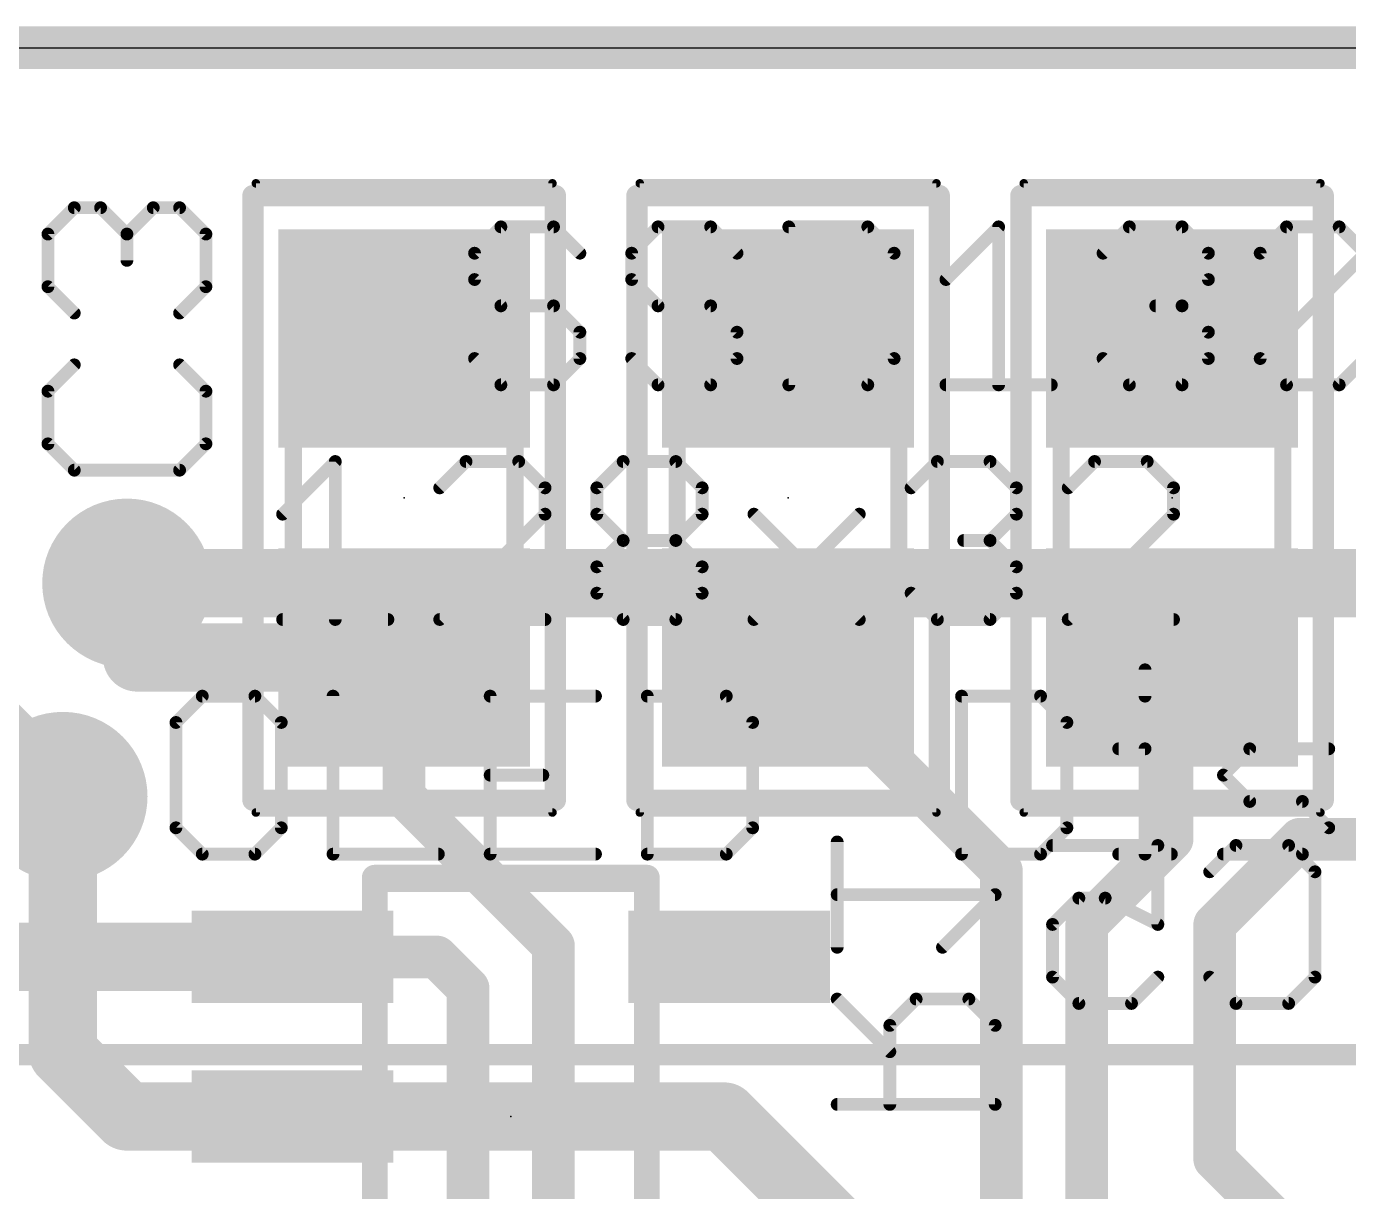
# Model space of a CAD drawing. Extents: x -0.1 to 32.1, y -0.1 to 23.1.
# Drawn here: x 10.71 to 18.58, y 16.19 to 23.13 of the extents above; entities that cross this region are included whole.
import ezdxf

# ---------------------------------------------------------------- set-up
doc = ezdxf.new("R2010")
doc.units = 0
for name, color, linetype in [('1', 12, 'CONTINUOUS'), ('16', 132, 'CONTINUOUS'), ('18', 110, 'CONTINUOUS'), ('20', 53, 'CONTINUOUS'), ('21', 40, 'CONTINUOUS'), ('22', 6, 'CONTINUOUS'), ('24', 53, 'CONTINUOUS'), ('40', 132, 'CONTINUOUS'), ('52', 253, 'CONTINUOUS')]:
    doc.layers.add(name, color=color, linetype=linetype)

# ---------------------------------------------------------------- blocks, each defined once
blk = doc.blocks.new('RECT')
blk.add_solid([(-0.5, -0.5), (0.5, -0.5), (-0.5, 0.5), (0.5, 0.5)])
blk = doc.blocks.new('ROUNDV')
at = {"const_width": 0.5}
blk.add_lwpolyline([(0, -0.25, 1), (0, 0.25, 1), (0, -0.25)], format="xyb", dxfattribs=at)

msp = doc.modelspace()

# ---------------------------------------------------------------- linework, layer by layer
at = {"layer": '1', "const_width": 0.4064}
for points in [[(11.303, 19.812), (23.241, 19.812)], [(10.922, 17.018), (10.922, 18.542)], [(11.303, 16.637), (10.922, 17.018)], [(14.859, 16.637), (11.303, 16.637)], [(17.653, 13.843), (14.859, 16.637)]]:
    msp.add_lwpolyline(points, dxfattribs=at)
at = {"layer": '1', "const_width": 0.2032}
for points in [[(11.303, 19.9136, 1), (11.303, 19.7104)], [(11.0236, 18.542, 1), (10.8204, 18.542)], [(10.9938, 17.0898, 1), (10.8502, 16.9462)], [(10.8204, 17.018, 1), (11.0236, 17.018)], [(11.303, 16.7386, 1), (11.303, 16.5354)], [(11.2312, 16.5652, 1), (11.3748, 16.7088)], [(14.9308, 16.7088, 1), (14.7872, 16.5652)], [(14.859, 16.5354, 1), (14.859, 16.7386)]]:
    msp.add_lwpolyline(points, format="xyb", dxfattribs=at)
at = {"layer": '16'}
for points, const_width in [([(0, 23), (32, 23)], 0.254), ([(11.364, 19.37), (11.303, 19.812)], 0.254), ([(10.922, 18.542), (10.033, 19.431)], 0.4064), ([(12.954, 19.37), (11.364, 19.37)], 0.4064), ([(12.954, 18.542), (12.954, 19.37)], 0.254), ([(16.51, 18.1), (15.24, 19.37)], 0.254), ([(17.526, 18.288), (17.526, 19.37)], 0.254), ([(13.843, 17.653), (12.954, 18.542)], 0.254), ([(17.018, 17.78), (17.526, 18.288)], 0.254), ([(17.78, 17.78), (18.288, 18.288)], 0.254), ([(18.288, 18.288), (19.304, 18.288)], 0.254), ([(16.51, 15.24), (16.51, 18.1)], 0.254), ([(17.018, 15.494), (17.018, 17.78)], 0.254), ([(17.78, 16.383), (17.78, 17.78)], 0.254), ([(10.099, 17.587), (12.2889, 17.587)], 0.4064), ([(12.2889, 17.587), (13.147, 17.587)], 0.254), ([(13.147, 17.587), (13.335, 17.399)], 0.254), ([(13.843, 16.002), (13.843, 17.653)], 0.254), ([(13.335, 17.399), (13.335, 15.875)], 0.254), ([(17.78, 16.383), (18.183, 15.98)], 0.254)]:
    msp.add_lwpolyline(points, dxfattribs=dict(at, const_width=const_width))
for points, const_width in [([(11.3659, 19.8207, 1), (11.2401, 19.8033)], 0.127), ([(11.364, 19.4716, 1), (11.364, 19.2684)], 0.2032), ([(12.954, 19.2684, 1), (12.954, 19.4716)], 0.2032), ([(13.0175, 19.37, 1), (12.8905, 19.37)], 0.127), ([(15.2849, 19.4149, 1), (15.1951, 19.3251)], 0.127), ([(17.5895, 19.37, 1), (17.4625, 19.37)], 0.127), ([(11.3011, 19.3613, 1), (11.4269, 19.3787)], 0.127), ([(10.8502, 18.4702, 1), (10.9938, 18.6138)], 0.2032), ([(12.9989, 18.5869, 1), (12.9091, 18.4971)], 0.127), ([(12.8905, 18.542, 1), (13.0175, 18.542)], 0.127), ([(17.4625, 18.288, 1), (17.5895, 18.288)], 0.127), ([(17.5709, 18.2431, 1), (17.4811, 18.3329)], 0.127), ([(18.288, 18.3515, 1), (18.288, 18.2245)], 0.127), ([(18.3329, 18.2431, 1), (18.2431, 18.3329)], 0.127), ([(16.5735, 18.1, 1), (16.4465, 18.1)], 0.127), ([(16.4651, 18.0551, 1), (16.5549, 18.1449)], 0.127), ([(17.0815, 17.78, 1), (16.9545, 17.78)], 0.127), ([(16.9731, 17.8249, 1), (17.0629, 17.7351)], 0.127), ([(17.8435, 17.78, 1), (17.7165, 17.78)], 0.127), ([(17.7351, 17.8249, 1), (17.8249, 17.7351)], 0.127), ([(12.2889, 17.4854, 1), (12.2889, 17.6886)], 0.2032), ([(12.2889, 17.6505, 1), (12.2889, 17.5235)], 0.127), ([(13.1919, 17.6319, 1), (13.1021, 17.5421)], 0.127), ([(13.147, 17.5235, 1), (13.147, 17.6505)], 0.127), ([(13.9065, 17.653, 1), (13.7795, 17.653)], 0.127), ([(13.7981, 17.6081, 1), (13.8879, 17.6979)], 0.127), ([(13.3985, 17.399, 1), (13.2715, 17.399)], 0.127), ([(13.2901, 17.3541, 1), (13.3799, 17.4439)], 0.127), ([(17.8249, 16.4279, 1), (17.7351, 16.3381)], 0.127), ([(17.7165, 16.383, 1), (17.8435, 16.383)], 0.127)]:
    msp.add_lwpolyline(points, format="xyb", dxfattribs=dict(at, const_width=const_width))
at = {"layer": '20'}
msp.add_line((3, 23), (29, 23), dxfattribs=at)
at = {"layer": '21'}
for points, const_width in [([(13.5299, 21.9337), (13.3731, 21.7769)], 0.0762), ([(13.8434, 21.9337), (13.5299, 21.9337)], 0.0762), ([(14.0002, 21.7769), (13.8434, 21.9337)], 0.0762), ([(14.4654, 21.9337), (14.3086, 21.7769)], 0.0762), ([(14.7789, 21.9337), (14.4654, 21.9337)], 0.0762), ([(14.9357, 21.7769), (14.7789, 21.9337)], 0.0762), ([(15.2441, 21.9337), (15.2441, 20.9931)], 0.0762), ([(15.7144, 21.9337), (15.2441, 21.9337)], 0.0762), ([(15.8712, 21.7769), (15.7144, 21.9337)], 0.0762), ([(16.1797, 21.6202), (16.4932, 21.9337)], 0.0762), ([(16.4932, 21.9337), (16.4932, 20.9931)], 0.0762), ([(17.1152, 21.7769), (17.2719, 21.9337)], 0.0762), ([(17.2719, 21.9337), (17.5855, 21.9337)], 0.0762), ([(17.5855, 21.9337), (17.7422, 21.7769)], 0.0762), ([(18.0507, 21.7769), (18.2075, 21.9337)], 0.0762), ([(18.2075, 21.9337), (18.521, 21.9337)], 0.0762), ([(18.521, 21.9337), (18.6778, 21.7769)], 0.0762), ([(13.3731, 21.7769), (13.3731, 21.6202)], 0.0762), ([(14.3086, 21.7769), (14.3086, 21.6202)], 0.0762), ([(15.8712, 21.1499), (15.8712, 21.7769)], 0.0762), ([(17.7422, 21.7769), (17.7422, 21.6202)], 0.0762), ([(18.0507, 21.1499), (18.0507, 21.7769)], 0.0762), ([(18.0507, 21.1499), (18.6778, 21.7769)], 0.0762), ([(13.3731, 21.6202), (13.5299, 21.4634)], 0.0762), ([(14.3086, 21.6202), (14.4654, 21.4634)], 0.0762), ([(17.7422, 21.6202), (17.5855, 21.4634)], 0.0762), ([(13.5299, 21.4634), (13.8434, 21.4634)], 0.0762), ([(13.8434, 21.4634), (14.0002, 21.3066)], 0.0762), ([(14.4654, 21.4634), (14.7789, 21.4634)], 0.0762), ([(14.7789, 21.4634), (14.9357, 21.3066)], 0.0762), ([(17.5855, 21.4634), (17.4287, 21.4634)], 0.0762), ([(17.5855, 21.4634), (17.7422, 21.3066)], 0.0762), ([(14.0002, 21.3066), (14.0002, 21.1499)], 0.0762), ([(14.9357, 21.3066), (14.9357, 21.1499)], 0.0762), ([(17.7422, 21.3066), (17.7422, 21.1499)], 0.0762), ([(13.5299, 20.9931), (13.3731, 21.1499)], 0.0762), ([(14.0002, 21.1499), (13.8434, 20.9931)], 0.0762), ([(14.4654, 20.9931), (14.3086, 21.1499)], 0.0762), ([(14.9357, 21.1499), (14.7789, 20.9931)], 0.0762), ([(15.7144, 20.9931), (15.8712, 21.1499)], 0.0762), ([(17.2719, 20.9931), (17.1152, 21.1499)], 0.0762), ([(17.7422, 21.1499), (17.5855, 20.9931)], 0.0762), ([(18.2075, 20.9931), (18.0507, 21.1499)], 0.0762), ([(18.6778, 21.1499), (18.521, 20.9931)], 0.0762), ([(13.8434, 20.9931), (13.5299, 20.9931)], 0.0762), ([(14.7789, 20.9931), (14.4654, 20.9931)], 0.0762), ([(15.2441, 20.9931), (15.7144, 20.9931)], 0.0762), ([(16.1797, 20.9931), (16.8067, 20.9931)], 0.0762), ([(17.5855, 20.9931), (17.2719, 20.9931)], 0.0762), ([(18.521, 20.9931), (18.2075, 20.9931)], 0.0762), ([(12.2301, 20.2232), (12.5436, 20.5367)], 0.0762), ([(12.5436, 20.5367), (12.5436, 19.5961)], 0.0762), ([(13.3224, 20.5367), (13.1656, 20.3799)], 0.0762), ([(13.6359, 20.5367), (13.3224, 20.5367)], 0.0762), ([(13.7927, 20.3799), (13.6359, 20.5367)], 0.0762), ([(14.1011, 20.3799), (14.2579, 20.5367)], 0.0762), ([(14.2579, 20.5367), (14.5714, 20.5367)], 0.0762), ([(14.5714, 20.5367), (14.7282, 20.3799)], 0.0762), ([(15.9722, 20.3799), (16.1289, 20.5367)], 0.0762), ([(16.1289, 20.5367), (16.4425, 20.5367)], 0.0762), ([(16.4425, 20.5367), (16.5992, 20.3799)], 0.0762), ([(17.0645, 20.5367), (16.9077, 20.3799)], 0.0762), ([(17.378, 20.5367), (17.0645, 20.5367)], 0.0762), ([(17.5348, 20.3799), (17.378, 20.5367)], 0.0762), ([(13.7927, 20.2232), (13.7927, 20.3799)], 0.0762), ([(14.1011, 20.2232), (14.1011, 20.3799)], 0.0762), ([(14.7282, 20.3799), (14.7282, 20.2232)], 0.0762), ([(16.5992, 20.3799), (16.5992, 20.2232)], 0.0762), ([(17.5348, 20.2232), (17.5348, 20.3799)], 0.0762), ([(13.1656, 19.5961), (13.7927, 20.2232)], 0.0762), ([(14.2579, 20.0664), (14.1011, 20.2232)], 0.0762), ([(14.7282, 20.2232), (14.5714, 20.0664)], 0.0762), ([(15.0367, 20.2232), (15.6637, 19.5961)], 0.0762), ([(15.0367, 19.5961), (15.6637, 20.2232)], 0.0762), ([(16.5992, 20.2232), (16.4425, 20.0664)], 0.0762), ([(16.9077, 19.5961), (17.5348, 20.2232)], 0.0762), ([(14.1011, 19.9096), (14.2579, 20.0664)], 0.0762), ([(14.2579, 20.0664), (14.5714, 20.0664)], 0.0762), ([(14.5714, 20.0664), (14.7282, 19.9096)], 0.0762), ([(16.4425, 20.0664), (16.2857, 20.0664)], 0.0762), ([(16.4425, 20.0664), (16.5992, 19.9096)], 0.0762), ([(14.1011, 19.7529), (14.1011, 19.9096)], 0.0762), ([(14.7282, 19.9096), (14.7282, 19.7529)], 0.0762), ([(16.5992, 19.9096), (16.5992, 19.7529)], 0.0762), ([(14.2579, 19.5961), (14.1011, 19.7529)], 0.0762), ([(14.7282, 19.7529), (14.5714, 19.5961)], 0.0762), ([(16.1289, 19.5961), (15.9722, 19.7529)], 0.0762), ([(16.5992, 19.7529), (16.4425, 19.5961)], 0.0762), ([(12.2301, 19.5961), (12.8572, 19.5961)], 0.0762), ([(13.7927, 19.5961), (13.1656, 19.5961)], 0.0762), ([(14.5714, 19.5961), (14.2579, 19.5961)], 0.0762), ([(16.4425, 19.5961), (16.1289, 19.5961)], 0.0762), ([(17.5348, 19.5961), (16.9077, 19.5961)], 0.0762), ([(17.365, 19.2965), (17.365, 19.1397)], 0.0762), ([(11.7519, 19.1397), (11.5951, 18.9829)], 0.0762), ([(12.0654, 19.1397), (11.7519, 19.1397)], 0.0762), ([(12.2222, 18.9829), (12.0654, 19.1397)], 0.0762), ([(12.5306, 19.1397), (12.5306, 18.1991)], 0.0762), ([(14.0932, 19.1397), (13.4661, 19.1397)], 0.0762), ([(13.4661, 19.1397), (13.4661, 18.1991)], 0.0762), ([(14.4017, 19.1397), (14.4017, 18.1991)], 0.0762), ([(14.872, 19.1397), (14.4017, 19.1397)], 0.0762), ([(15.0287, 18.9829), (14.872, 19.1397)], 0.0762), ([(16.2727, 19.1397), (16.2727, 18.1991)], 0.0762), ([(16.743, 19.1397), (16.2727, 19.1397)], 0.0762), ([(16.8998, 18.9829), (16.743, 19.1397)], 0.0762), ([(11.5951, 18.9829), (11.5951, 18.3559)], 0.0762), ([(12.2222, 18.3559), (12.2222, 18.9829)], 0.0762), ([(15.0287, 18.3559), (15.0287, 18.9829)], 0.0762), ([(16.8998, 18.3559), (16.8998, 18.9829)], 0.0762), ([(17.2082, 18.8262), (17.365, 18.8262)], 0.0762), ([(17.365, 18.8262), (17.365, 18.1991)], 0.0762), ([(17.8319, 18.6694), (17.9887, 18.8262)], 0.0762), ([(17.9887, 18.8262), (18.459, 18.8262)], 0.0762), ([(13.4661, 18.6694), (13.7797, 18.6694)], 0.0762), ([(17.9887, 18.5126), (17.8319, 18.6694)], 0.0762), ([(18.3022, 18.5126), (17.9887, 18.5126)], 0.0762), ([(18.459, 18.3559), (18.3022, 18.5126)], 0.0762), ([(11.5951, 18.3559), (11.7519, 18.1991)], 0.0762), ([(12.0654, 18.1991), (12.2222, 18.3559)], 0.0762), ([(14.872, 18.1991), (15.0287, 18.3559)], 0.0762), ([(16.743, 18.1991), (16.8998, 18.3559)], 0.0762), ([(18.3022, 18.1991), (18.459, 18.3559)], 0.0762), ([(11.7519, 18.1991), (12.0654, 18.1991)], 0.0762), ([(12.5306, 18.1991), (13.1577, 18.1991)], 0.0762), ([(13.4661, 18.1991), (14.0932, 18.1991)], 0.0762), ([(14.4017, 18.1991), (14.872, 18.1991)], 0.0762), ([(16.2727, 18.1991), (16.743, 18.1991)], 0.0762), ([(17.2082, 18.1991), (17.5217, 18.1991)], 0.0762), ([(17.8319, 18.1991), (18.3022, 18.1991)], 0.0762), ([(30.48, 17.005), (0.48, 17.005)], 0.127)]:
    msp.add_lwpolyline(points, dxfattribs=dict(at, const_width=const_width))
at = {"layer": '21', "const_width": 0.0381}
for points in [[(13.5299, 21.9528, 1), (13.5299, 21.9147)], [(13.5433, 21.9202, 1), (13.5164, 21.9472)], [(13.8569, 21.9472, 1), (13.8299, 21.9202)], [(13.8434, 21.9147, 1), (13.8434, 21.9528)], [(14.4654, 21.9528, 1), (14.4654, 21.9147)], [(14.4789, 21.9202, 1), (14.4519, 21.9472)], [(14.7924, 21.9472, 1), (14.7654, 21.9202)], [(14.7789, 21.9147, 1), (14.7789, 21.9528)], [(15.2632, 21.9337, 1), (15.2251, 21.9337)], [(15.2441, 21.9528, 1), (15.2441, 21.9147)], [(15.7279, 21.9472, 1), (15.701, 21.9202)], [(15.7144, 21.9147, 1), (15.7144, 21.9528)], [(16.5122, 21.9337, 1), (16.4741, 21.9337)], [(16.5067, 21.9202, 1), (16.4797, 21.9472)], [(17.2719, 21.9528, 1), (17.2719, 21.9147)], [(17.2854, 21.9202, 1), (17.2585, 21.9472)], [(17.5989, 21.9472, 1), (17.572, 21.9202)], [(17.5855, 21.9147, 1), (17.5855, 21.9528)], [(18.2075, 21.9528, 1), (18.2075, 21.9147)], [(18.2209, 21.9202, 1), (18.194, 21.9472)], [(18.5345, 21.9472, 1), (18.5075, 21.9202)], [(18.521, 21.9147, 1), (18.521, 21.9528)], [(13.3596, 21.7904, 1), (13.3866, 21.7635)], [(13.3922, 21.7769, 1), (13.3541, 21.7769)], [(13.9867, 21.7635, 1), (14.0136, 21.7904)], [(14.2951, 21.7904, 1), (14.3221, 21.7635)], [(14.3277, 21.7769, 1), (14.2896, 21.7769)], [(14.9222, 21.7635, 1), (14.9492, 21.7904)], [(15.8903, 21.7769, 1), (15.8522, 21.7769)], [(15.8577, 21.7635, 1), (15.8847, 21.7904)], [(17.1017, 21.7904, 1), (17.1286, 21.7635)], [(17.7613, 21.7769, 1), (17.7232, 21.7769)], [(17.7288, 21.7635, 1), (17.7557, 21.7904)], [(18.0697, 21.7769, 1), (18.0316, 21.7769)], [(18.0372, 21.7904, 1), (18.0642, 21.7635)], [(13.3866, 21.6336, 1), (13.3596, 21.6067)], [(14.3221, 21.6336, 1), (14.2951, 21.6067)], [(16.1662, 21.6336, 1), (16.1931, 21.6067)], [(17.7557, 21.6067, 1), (17.7288, 21.6336)], [(13.3541, 21.6202, 1), (13.3922, 21.6202)], [(14.2896, 21.6202, 1), (14.3277, 21.6202)], [(17.7232, 21.6202, 1), (17.7613, 21.6202)], [(13.5299, 21.4825, 1), (13.5299, 21.4444)], [(13.5164, 21.4499, 1), (13.5433, 21.4769)], [(13.8569, 21.4769, 1), (13.8299, 21.4499)], [(13.8434, 21.4444, 1), (13.8434, 21.4825)], [(14.4654, 21.4825, 1), (14.4654, 21.4444)], [(14.4519, 21.4499, 1), (14.4789, 21.4769)], [(14.7924, 21.4769, 1), (14.7654, 21.4499)], [(14.7789, 21.4444, 1), (14.7789, 21.4825)], [(17.4287, 21.4825, 1), (17.4287, 21.4444)], [(17.5989, 21.4769, 1), (17.572, 21.4499)], [(17.572, 21.4769, 1), (17.5989, 21.4499)], [(17.5855, 21.4444, 1), (17.5855, 21.4825)], [(14.0192, 21.3066, 1), (13.9811, 21.3066)], [(13.9867, 21.2932, 1), (14.0136, 21.3201)], [(14.9547, 21.3066, 1), (14.9166, 21.3066)], [(14.9222, 21.2932, 1), (14.9492, 21.3201)], [(17.7613, 21.3066, 1), (17.7232, 21.3066)], [(17.7288, 21.2932, 1), (17.7557, 21.3201)], [(13.3866, 21.1633, 1), (13.3596, 21.1364)], [(14.0136, 21.1364, 1), (13.9867, 21.1633)], [(14.3221, 21.1633, 1), (14.2951, 21.1364)], [(14.9492, 21.1364, 1), (14.9222, 21.1633)], [(15.8847, 21.1364, 1), (15.8577, 21.1633)], [(17.1286, 21.1633, 1), (17.1017, 21.1364)], [(17.7557, 21.1364, 1), (17.7288, 21.1633)], [(18.0642, 21.1633, 1), (18.0372, 21.1364)], [(18.0372, 21.1633, 1), (18.0642, 21.1364)], [(13.9811, 21.1499, 1), (14.0192, 21.1499)], [(14.9166, 21.1499, 1), (14.9547, 21.1499)], [(15.8522, 21.1499, 1), (15.8903, 21.1499)], [(17.7232, 21.1499, 1), (17.7613, 21.1499)], [(18.0316, 21.1499, 1), (18.0697, 21.1499)], [(13.5299, 21.0122, 1), (13.5299, 20.9741)], [(13.5164, 20.9796, 1), (13.5433, 21.0066)], [(13.8299, 21.0066, 1), (13.8569, 20.9796)], [(13.8434, 20.9741, 1), (13.8434, 21.0122)], [(14.4654, 21.0122, 1), (14.4654, 20.9741)], [(14.4519, 20.9796, 1), (14.4789, 21.0066)], [(14.7654, 21.0066, 1), (14.7924, 20.9796)], [(14.7789, 20.9741, 1), (14.7789, 21.0122)], [(15.2441, 21.0122, 1), (15.2441, 20.9741)], [(15.701, 21.0066, 1), (15.7279, 20.9796)], [(15.7144, 20.9741, 1), (15.7144, 21.0122)], [(16.1797, 21.0122, 1), (16.1797, 20.9741)], [(16.8067, 20.9741, 1), (16.8067, 21.0122)], [(17.2719, 21.0122, 1), (17.2719, 20.9741)], [(17.2585, 20.9796, 1), (17.2854, 21.0066)], [(17.572, 21.0066, 1), (17.5989, 20.9796)], [(17.5855, 20.9741, 1), (17.5855, 21.0122)], [(18.2075, 21.0122, 1), (18.2075, 20.9741)], [(18.194, 20.9796, 1), (18.2209, 21.0066)], [(18.5075, 21.0066, 1), (18.5345, 20.9796)], [(18.521, 20.9741, 1), (18.521, 21.0122)], [(15.2251, 20.9931, 1), (15.2632, 20.9931)], [(16.4741, 20.9931, 1), (16.5122, 20.9931)], [(12.5627, 20.5367, 1), (12.5246, 20.5367)], [(12.5571, 20.5232, 1), (12.5302, 20.5502)], [(13.3224, 20.5558, 1), (13.3224, 20.5177)], [(13.3359, 20.5232, 1), (13.3089, 20.5502)], [(13.6494, 20.5502, 1), (13.6224, 20.5232)], [(13.6359, 20.5177, 1), (13.6359, 20.5558)], [(14.2579, 20.5558, 1), (14.2579, 20.5177)], [(14.2714, 20.5232, 1), (14.2444, 20.5502)], [(14.5849, 20.5502, 1), (14.558, 20.5232)], [(14.5714, 20.5177, 1), (14.5714, 20.5558)], [(16.1289, 20.5558, 1), (16.1289, 20.5177)], [(16.1424, 20.5232, 1), (16.1155, 20.5502)], [(16.4559, 20.5502, 1), (16.429, 20.5232)], [(16.4425, 20.5177, 1), (16.4425, 20.5558)], [(17.0645, 20.5558, 1), (17.0645, 20.5177)], [(17.0779, 20.5232, 1), (17.051, 20.5502)], [(17.3915, 20.5502, 1), (17.3645, 20.5232)], [(17.378, 20.5177, 1), (17.378, 20.5558)], [(13.1521, 20.3934, 1), (13.1791, 20.3665)], [(13.8117, 20.3799, 1), (13.7736, 20.3799)], [(13.7792, 20.3665, 1), (13.8062, 20.3934)], [(14.1202, 20.3799, 1), (14.0821, 20.3799)], [(14.0877, 20.3934, 1), (14.1146, 20.3665)], [(14.7473, 20.3799, 1), (14.7092, 20.3799)], [(14.7147, 20.3665, 1), (14.7417, 20.3934)], [(15.9587, 20.3934, 1), (15.9856, 20.3665)], [(16.6183, 20.3799, 1), (16.5802, 20.3799)], [(16.5858, 20.3665, 1), (16.6127, 20.3934)], [(16.8942, 20.3934, 1), (16.9212, 20.3665)], [(17.5538, 20.3799, 1), (17.5157, 20.3799)], [(17.5213, 20.3665, 1), (17.5482, 20.3934)], [(12.2166, 20.2366, 1), (12.2436, 20.2097)], [(13.7736, 20.2232, 1), (13.8117, 20.2232)], [(13.8062, 20.2097, 1), (13.7792, 20.2366)], [(14.1146, 20.2366, 1), (14.0877, 20.2097)], [(14.0821, 20.2232, 1), (14.1202, 20.2232)], [(14.7092, 20.2232, 1), (14.7473, 20.2232)], [(14.7417, 20.2097, 1), (14.7147, 20.2366)], [(15.0501, 20.2366, 1), (15.0232, 20.2097)], [(15.6772, 20.2097, 1), (15.6503, 20.2366)], [(16.5802, 20.2232, 1), (16.6183, 20.2232)], [(16.6127, 20.2097, 1), (16.5858, 20.2366)], [(17.5157, 20.2232, 1), (17.5538, 20.2232)], [(17.5482, 20.2097, 1), (17.5213, 20.2366)], [(14.2579, 20.0855, 1), (14.2579, 20.0474)], [(14.2714, 20.0529, 1), (14.2444, 20.0799)], [(14.2444, 20.0529, 1), (14.2714, 20.0799)], [(14.5849, 20.0799, 1), (14.558, 20.0529)], [(14.558, 20.0799, 1), (14.5849, 20.0529)], [(14.5714, 20.0474, 1), (14.5714, 20.0855)], [(16.2857, 20.0855, 1), (16.2857, 20.0474)], [(16.4559, 20.0799, 1), (16.429, 20.0529)], [(16.429, 20.0799, 1), (16.4559, 20.0529)], [(16.4425, 20.0474, 1), (16.4425, 20.0855)], [(14.1202, 19.9096, 1), (14.0821, 19.9096)], [(14.0877, 19.9231, 1), (14.1146, 19.8962)], [(14.7473, 19.9096, 1), (14.7092, 19.9096)], [(14.7147, 19.8962, 1), (14.7417, 19.9231)], [(16.6183, 19.9096, 1), (16.5802, 19.9096)], [(16.5858, 19.8962, 1), (16.6127, 19.9231)], [(14.1146, 19.7663, 1), (14.0877, 19.7394)], [(14.0821, 19.7529, 1), (14.1202, 19.7529)], [(14.7092, 19.7529, 1), (14.7473, 19.7529)], [(14.7417, 19.7394, 1), (14.7147, 19.7663)], [(15.9856, 19.7663, 1), (15.9587, 19.7394)], [(16.5802, 19.7529, 1), (16.6183, 19.7529)], [(16.6127, 19.7394, 1), (16.5858, 19.7663)], [(12.2301, 19.6151, 1), (12.2301, 19.577)], [(12.5246, 19.5961, 1), (12.5627, 19.5961)], [(12.8572, 19.577, 1), (12.8572, 19.6151)], [(13.1656, 19.6151, 1), (13.1656, 19.577)], [(13.1521, 19.6096, 1), (13.1791, 19.5826)], [(13.7927, 19.577, 1), (13.7927, 19.6151)], [(14.2579, 19.6151, 1), (14.2579, 19.577)], [(14.2444, 19.5826, 1), (14.2714, 19.6096)], [(14.558, 19.6096, 1), (14.5849, 19.5826)], [(14.5714, 19.577, 1), (14.5714, 19.6151)], [(15.0232, 19.6096, 1), (15.0501, 19.5826)], [(15.6503, 19.5826, 1), (15.6772, 19.6096)], [(16.1289, 19.6151, 1), (16.1289, 19.577)], [(16.1155, 19.5826, 1), (16.1424, 19.6096)], [(16.429, 19.6096, 1), (16.4559, 19.5826)], [(16.4425, 19.577, 1), (16.4425, 19.6151)], [(16.9077, 19.6151, 1), (16.9077, 19.577)], [(16.8942, 19.6096, 1), (16.9212, 19.5826)], [(17.5348, 19.577, 1), (17.5348, 19.6151)], [(17.384, 19.2965, 1), (17.3459, 19.2965)], [(11.7519, 19.1588, 1), (11.7519, 19.1207)], [(11.7653, 19.1262, 1), (11.7384, 19.1532)], [(12.0789, 19.1532, 1), (12.0519, 19.1262)], [(12.0654, 19.1207, 1), (12.0654, 19.1588)], [(12.5497, 19.1397, 1), (12.5116, 19.1397)], [(13.4661, 19.1588, 1), (13.4661, 19.1207)], [(13.4852, 19.1397, 1), (13.4471, 19.1397)], [(14.0932, 19.1207, 1), (14.0932, 19.1588)], [(14.4207, 19.1397, 1), (14.3826, 19.1397)], [(14.4017, 19.1588, 1), (14.4017, 19.1207)], [(14.8854, 19.1532, 1), (14.8585, 19.1262)], [(14.872, 19.1207, 1), (14.872, 19.1588)], [(16.2917, 19.1397, 1), (16.2536, 19.1397)], [(16.2727, 19.1588, 1), (16.2727, 19.1207)], [(16.7565, 19.1532, 1), (16.7295, 19.1262)], [(16.743, 19.1207, 1), (16.743, 19.1588)], [(17.3459, 19.1397, 1), (17.384, 19.1397)], [(11.5816, 18.9964, 1), (11.6086, 18.9695)], [(11.6142, 18.9829, 1), (11.5761, 18.9829)], [(12.2412, 18.9829, 1), (12.2031, 18.9829)], [(12.2087, 18.9695, 1), (12.2356, 18.9964)], [(15.0478, 18.9829, 1), (15.0097, 18.9829)], [(15.0153, 18.9695, 1), (15.0422, 18.9964)], [(16.9188, 18.9829, 1), (16.8807, 18.9829)], [(16.8863, 18.9695, 1), (16.9132, 18.9964)], [(17.2082, 18.8452, 1), (17.2082, 18.8071)], [(17.384, 18.8262, 1), (17.3459, 18.8262)], [(17.365, 18.8071, 1), (17.365, 18.8452)], [(17.9887, 18.8452, 1), (17.9887, 18.8071)], [(18.0021, 18.8127, 1), (17.9752, 18.8396)], [(18.459, 18.8071, 1), (18.459, 18.8452)], [(13.4661, 18.6884, 1), (13.4661, 18.6503)], [(13.7797, 18.6503, 1), (13.7797, 18.6884)], [(17.8454, 18.6829, 1), (17.8184, 18.6559)], [(17.8184, 18.6829, 1), (17.8454, 18.6559)], [(17.9887, 18.5317, 1), (17.9887, 18.4936)], [(17.9752, 18.4992, 1), (18.0021, 18.5261)], [(18.3157, 18.5261, 1), (18.2887, 18.4992)], [(18.3022, 18.4936, 1), (18.3022, 18.5317)], [(11.6086, 18.3693, 1), (11.5816, 18.3424)], [(11.5761, 18.3559, 1), (11.6142, 18.3559)], [(12.2031, 18.3559, 1), (12.2412, 18.3559)], [(12.2356, 18.3424, 1), (12.2087, 18.3693)], [(15.0097, 18.3559, 1), (15.0478, 18.3559)], [(15.0422, 18.3424, 1), (15.0153, 18.3693)], [(16.8807, 18.3559, 1), (16.9188, 18.3559)], [(16.9132, 18.3424, 1), (16.8863, 18.3693)], [(18.4724, 18.3424, 1), (18.4455, 18.3693)], [(18.4455, 18.3424, 1), (18.4724, 18.3693)], [(11.7519, 18.2182, 1), (11.7519, 18.1801)], [(11.7384, 18.1856, 1), (11.7653, 18.2126)], [(12.0519, 18.2126, 1), (12.0789, 18.1856)], [(12.0654, 18.1801, 1), (12.0654, 18.2182)], [(12.5306, 18.2182, 1), (12.5306, 18.1801)], [(12.5116, 18.1991, 1), (12.5497, 18.1991)], [(13.1577, 18.1801, 1), (13.1577, 18.2182)], [(13.4661, 18.2182, 1), (13.4661, 18.1801)], [(13.4471, 18.1991, 1), (13.4852, 18.1991)], [(14.0932, 18.1801, 1), (14.0932, 18.2182)], [(14.4017, 18.2182, 1), (14.4017, 18.1801)], [(14.3826, 18.1991, 1), (14.4207, 18.1991)], [(14.8585, 18.2126, 1), (14.8854, 18.1856)], [(14.872, 18.1801, 1), (14.872, 18.2182)], [(16.2536, 18.1991, 1), (16.2917, 18.1991)], [(16.2727, 18.2182, 1), (16.2727, 18.1801)], [(16.7295, 18.2126, 1), (16.7565, 18.1856)], [(16.743, 18.1801, 1), (16.743, 18.2182)], [(17.2082, 18.2182, 1), (17.2082, 18.1801)], [(17.3459, 18.1991, 1), (17.384, 18.1991)], [(17.5217, 18.1801, 1), (17.5217, 18.2182)], [(17.8319, 18.2182, 1), (17.8319, 18.1801)], [(18.2887, 18.2126, 1), (18.3157, 18.1856)], [(18.3022, 18.1801, 1), (18.3022, 18.2182)]]:
    msp.add_lwpolyline(points, format="xyb", dxfattribs=at)
at = {"layer": '22'}
for points, const_width in [([(12.0858, 22.12, 1), (12.0222, 22.12)], 0.0635), ([(12.054, 22.1517, 1), (12.054, 22.0883)], 0.0635), ([(13.8858, 22.12, 1), (13.8223, 22.12)], 0.0635), ([(13.854, 22.0883, 1), (13.854, 22.1517)], 0.0635), ([(14.3718, 22.12, 1), (14.3082, 22.12)], 0.0635), ([(14.34, 22.1517, 1), (14.34, 22.0883)], 0.0635), ([(16.1717, 22.12, 1), (16.1083, 22.12)], 0.0635), ([(16.14, 22.0883, 1), (16.14, 22.1517)], 0.0635), ([(16.6578, 22.12, 1), (16.5943, 22.12)], 0.0635), ([(16.626, 22.1517, 1), (16.626, 22.0883)], 0.0635), ([(18.4578, 22.12, 1), (18.3943, 22.12)], 0.0635), ([(18.426, 22.0883, 1), (18.426, 22.1517)], 0.0635), ([(10.9899, 22.0667, 1), (10.9899, 22.0286)], 0.0381), ([(11.0033, 22.0342, 1), (10.9764, 22.0612)], 0.0381), ([(11.1601, 22.0612, 1), (11.1332, 22.0342)], 0.0381), ([(11.1466, 22.0286, 1), (11.1466, 22.0667)], 0.0381), ([(11.4602, 22.0667, 1), (11.4602, 22.0286)], 0.0381), ([(11.4736, 22.0342, 1), (11.4467, 22.0612)], 0.0381), ([(11.6304, 22.0612, 1), (11.6035, 22.0342)], 0.0381), ([(11.6169, 22.0286, 1), (11.6169, 22.0667)], 0.0381), ([(10.8521, 21.8909, 1), (10.814, 21.8909)], 0.0381), ([(10.8196, 21.9044, 1), (10.8466, 21.8774)], 0.0381), ([(11.3224, 21.8909, 1), (11.2843, 21.8909)], 0.0381), ([(11.2899, 21.9044, 1), (11.3169, 21.8774)], 0.0381), ([(11.2899, 21.8774, 1), (11.3169, 21.9044)], 0.0381), ([(11.7928, 21.8909, 1), (11.7547, 21.8909)], 0.0381), ([(11.7602, 21.8774, 1), (11.7872, 21.9044)], 0.0381), ([(11.2843, 21.7342, 1), (11.3224, 21.7342)], 0.0381), ([(10.8466, 21.5909, 1), (10.8196, 21.5639)], 0.0381), ([(10.814, 21.5774, 1), (10.8521, 21.5774)], 0.0381), ([(11.7547, 21.5774, 1), (11.7928, 21.5774)], 0.0381), ([(11.7872, 21.5639, 1), (11.7602, 21.5909)], 0.0381), ([(10.9764, 21.4071, 1), (11.0033, 21.4341)], 0.0381), ([(11.6035, 21.4341, 1), (11.6304, 21.4071)], 0.0381), ([(11.0033, 21.0987, 1), (10.9764, 21.1256)], 0.0381), ([(11.6304, 21.1256, 1), (11.6035, 21.0987)], 0.0381), ([(10.8521, 20.9554, 1), (10.814, 20.9554)], 0.0381), ([(10.8196, 20.9689, 1), (10.8466, 20.9419)], 0.0381), ([(11.7928, 20.9554, 1), (11.7547, 20.9554)], 0.0381), ([(11.7602, 20.9419, 1), (11.7872, 20.9689)], 0.0381), ([(10.8466, 20.6553, 1), (10.8196, 20.6284)], 0.0381), ([(10.814, 20.6419, 1), (10.8521, 20.6419)], 0.0381), ([(11.7547, 20.6419, 1), (11.7928, 20.6419)], 0.0381), ([(11.7872, 20.6284, 1), (11.7602, 20.6553)], 0.0381), ([(10.9899, 20.5042, 1), (10.9899, 20.4661)], 0.0381), ([(10.9764, 20.4716, 1), (11.0033, 20.4986)], 0.0381), ([(11.6035, 20.4986, 1), (11.6304, 20.4716)], 0.0381), ([(11.6169, 20.4661, 1), (11.6169, 20.5042)], 0.0381), ([(12.054, 18.5517, 1), (12.054, 18.4883)], 0.0635), ([(13.854, 18.4883, 1), (13.854, 18.5517)], 0.0635), ([(14.34, 18.5517, 1), (14.34, 18.4883)], 0.0635), ([(16.14, 18.4883, 1), (16.14, 18.5517)], 0.0635), ([(16.626, 18.5517, 1), (16.626, 18.4883)], 0.0635), ([(18.426, 18.4883, 1), (18.426, 18.5517)], 0.0635), ([(12.0222, 18.52, 1), (12.0858, 18.52)], 0.0635), ([(13.8223, 18.52, 1), (13.8858, 18.52)], 0.0635), ([(14.3082, 18.52, 1), (14.3718, 18.52)], 0.0635), ([(16.1083, 18.52, 1), (16.1717, 18.52)], 0.0635), ([(16.5943, 18.52, 1), (16.6578, 18.52)], 0.0635), ([(18.3943, 18.52, 1), (18.4578, 18.52)], 0.0635), ([(15.5512, 18.2717, 1), (15.5131, 18.2717)], 0.0381), ([(16.8143, 18.2698, 1), (16.8143, 18.2317)], 0.0381), ([(17.4604, 18.2507, 1), (17.4223, 18.2507)], 0.0381), ([(17.4414, 18.2317, 1), (17.4414, 18.2698)], 0.0381), ([(17.9066, 18.2698, 1), (17.9066, 18.2317)], 0.0381), ([(17.9201, 18.2372, 1), (17.8931, 18.2642)], 0.0381), ([(18.2336, 18.2642, 1), (18.2067, 18.2372)], 0.0381), ([(18.2201, 18.2317, 1), (18.2201, 18.2698)], 0.0381), ([(17.7364, 18.1074, 1), (17.7633, 18.0805)], 0.0381), ([(18.3959, 18.0939, 1), (18.3578, 18.0939)], 0.0381), ([(18.3634, 18.0805, 1), (18.3904, 18.1074)], 0.0381), ([(12.789, 18.0688, 1), (12.789, 18.0053)], 0.0635), ([(12.8208, 18.037, 1), (12.7573, 18.037)], 0.0635), ([(14.4208, 18.037, 1), (14.3573, 18.037)], 0.0635), ([(14.389, 18.0053, 1), (14.389, 18.0688)], 0.0635), ([(12.7573, 17.937, 1), (12.8208, 17.937)], 0.0635), ([(14.3573, 17.937, 1), (14.4208, 17.937)], 0.0635), ([(15.5321, 17.9772, 1), (15.5321, 17.9391)], 0.0381), ([(16.4862, 17.9446, 1), (16.4592, 17.9716)], 0.0381), ([(16.4727, 17.9391, 1), (16.4727, 17.9772)], 0.0381), ([(16.9711, 17.9562, 1), (16.9711, 17.9181)], 0.0381), ([(16.9846, 17.9237, 1), (16.9576, 17.9506)], 0.0381), ([(17.1364, 17.9542, 1), (17.1193, 17.9201)], 0.0381), ([(17.1278, 17.9181, 1), (17.1278, 17.9562)], 0.0381), ([(16.8008, 17.7939, 1), (16.8278, 17.7669)], 0.0381), ([(16.8334, 17.7804, 1), (16.7953, 17.7804)], 0.0381), ([(17.4223, 17.7804, 1), (17.4604, 17.7804)], 0.0381), ([(17.4329, 17.7634, 1), (17.4499, 17.7974)], 0.0381), ([(15.5131, 17.6446, 1), (15.5512, 17.6446)], 0.0381), ([(16.1457, 17.6581, 1), (16.1726, 17.6311)], 0.0381), ([(16.8278, 17.4803, 1), (16.8008, 17.4534)], 0.0381), ([(16.7953, 17.4669, 1), (16.8334, 17.4669)], 0.0381), ([(17.4549, 17.4534, 1), (17.4279, 17.4803)], 0.0381), ([(17.7633, 17.4803, 1), (17.7364, 17.4534)], 0.0381), ([(18.3578, 17.4669, 1), (18.3959, 17.4669)], 0.0381), ([(18.3904, 17.4534, 1), (18.3634, 17.4803)], 0.0381), ([(15.5456, 17.3496, 1), (15.5186, 17.3227)], 0.0381), ([(16.0024, 17.3552, 1), (16.0024, 17.3171)], 0.0381), ([(16.0159, 17.3227, 1), (15.9889, 17.3496)], 0.0381), ([(16.3294, 17.3496, 1), (16.3025, 17.3227)], 0.0381), ([(16.3159, 17.3171, 1), (16.3159, 17.3552)], 0.0381), ([(16.9711, 17.3292, 1), (16.9711, 17.2911)], 0.0381), ([(16.9576, 17.2966, 1), (16.9846, 17.3236)], 0.0381), ([(17.2711, 17.3236, 1), (17.2981, 17.2966)], 0.0381), ([(17.2846, 17.2911, 1), (17.2846, 17.3292)], 0.0381), ([(17.9066, 17.3292, 1), (17.9066, 17.2911)], 0.0381), ([(17.8931, 17.2966, 1), (17.9201, 17.3236)], 0.0381), ([(18.2067, 17.3236, 1), (18.2336, 17.2966)], 0.0381), ([(18.2201, 17.2911, 1), (18.2201, 17.3292)], 0.0381), ([(12.8208, 17.237, 1), (12.7573, 17.237)], 0.0635), ([(14.4208, 17.237, 1), (14.3573, 17.237)], 0.0635), ([(15.8647, 17.1794, 1), (15.8266, 17.1794)], 0.0381), ([(15.8322, 17.1928, 1), (15.8591, 17.1659)], 0.0381), ([(16.4918, 17.1794, 1), (16.4537, 17.1794)], 0.0381), ([(16.4592, 17.1659, 1), (16.4862, 17.1928)], 0.0381), ([(12.7573, 17.037, 1), (12.8208, 17.037)], 0.0635), ([(15.8322, 17.0091, 1), (15.8591, 17.0361)], 0.0381), ([(15.5321, 16.7281, 1), (15.5321, 16.69)], 0.0381), ([(15.8266, 16.7091, 1), (15.8647, 16.7091)], 0.0381), ([(16.4537, 16.7091, 1), (16.4918, 16.7091)], 0.0381), ([(16.4727, 16.69, 1), (16.4727, 16.7281)], 0.0381), ([(12.8208, 16.237, 1), (12.7573, 16.237)], 0.0635)]:
    msp.add_lwpolyline(points, format="xyb", dxfattribs=dict(at, const_width=const_width))
for points, const_width in [([(13.854, 22.12), (12.054, 22.12)], 0.127), ([(12.054, 22.12), (12.054, 18.52)], 0.127), ([(13.854, 18.52), (13.854, 22.12)], 0.127), ([(16.14, 22.12), (14.34, 22.12)], 0.127), ([(14.34, 22.12), (14.34, 18.52)], 0.127), ([(16.14, 18.52), (16.14, 22.12)], 0.127), ([(18.426, 22.12), (16.626, 22.12)], 0.127), ([(16.626, 22.12), (16.626, 18.52)], 0.127), ([(18.426, 18.52), (18.426, 22.12)], 0.127), ([(10.9899, 22.0477), (10.8331, 21.8909)], 0.0762), ([(11.1466, 22.0477), (10.9899, 22.0477)], 0.0762), ([(11.3034, 21.8909), (11.1466, 22.0477)], 0.0762), ([(11.4602, 22.0477), (11.3034, 21.8909)], 0.0762), ([(11.6169, 22.0477), (11.4602, 22.0477)], 0.0762), ([(11.7737, 21.8909), (11.6169, 22.0477)], 0.0762), ([(10.8331, 21.8909), (10.8331, 21.5774)], 0.0762), ([(11.3034, 21.8909), (11.3034, 21.7342)], 0.0762), ([(11.7737, 21.5774), (11.7737, 21.8909)], 0.0762), ([(10.8331, 21.5774), (10.9899, 21.4206)], 0.0762), ([(11.6169, 21.4206), (11.7737, 21.5774)], 0.0762), ([(10.8331, 20.9554), (10.9899, 21.1122)], 0.0762), ([(11.6169, 21.1122), (11.7737, 20.9554)], 0.0762), ([(10.8331, 20.6419), (10.8331, 20.9554)], 0.0762), ([(11.7737, 20.9554), (11.7737, 20.6419)], 0.0762), ([(10.9899, 20.4851), (10.8331, 20.6419)], 0.0762), ([(11.7737, 20.6419), (11.6169, 20.4851)], 0.0762), ([(11.6169, 20.4851), (10.9899, 20.4851)], 0.0762), ([(12.054, 18.52), (13.854, 18.52)], 0.127), ([(14.34, 18.52), (16.14, 18.52)], 0.127), ([(16.626, 18.52), (18.426, 18.52)], 0.127), ([(15.5321, 17.6446), (15.5321, 18.2717)], 0.0762), ([(16.8143, 18.2507), (17.4414, 18.2507)], 0.0762), ([(17.4414, 18.2507), (17.4414, 17.7804)], 0.0762), ([(17.7498, 18.0939), (17.9066, 18.2507)], 0.0762), ([(17.9066, 18.2507), (18.2201, 18.2507)], 0.0762), ([(18.2201, 18.2507), (18.3769, 18.0939)], 0.0762), ([(18.3769, 18.0939), (18.3769, 17.4669)], 0.0762), ([(14.389, 18.037), (12.789, 18.037)], 0.127), ([(12.789, 18.037), (12.789, 17.937)], 0.127), ([(14.389, 17.937), (14.389, 18.037)], 0.127), ([(16.4727, 17.9581), (15.5321, 17.9581)], 0.0762), ([(16.1592, 17.6446), (16.4727, 17.9581)], 0.0762), ([(16.9711, 17.9372), (16.8143, 17.7804)], 0.0762), ([(17.1278, 17.9372), (16.9711, 17.9372)], 0.0762), ([(17.4414, 17.7804), (17.1278, 17.9372)], 0.0762), ([(16.8143, 17.7804), (16.8143, 17.4669)], 0.0762), ([(16.8143, 17.4669), (16.9711, 17.3101)], 0.0762), ([(17.2846, 17.3101), (17.4414, 17.4669)], 0.0762), ([(17.9066, 17.3101), (17.7498, 17.4669)], 0.0762), ([(18.3769, 17.4669), (18.2201, 17.3101)], 0.0762), ([(15.8456, 17.0226), (15.5321, 17.3361)], 0.0762), ([(16.0024, 17.3361), (15.8456, 17.1794)], 0.0762), ([(16.3159, 17.3361), (16.0024, 17.3361)], 0.0762), ([(16.4727, 17.1794), (16.3159, 17.3361)], 0.0762), ([(16.9711, 17.3101), (17.2846, 17.3101)], 0.0762), ([(18.2201, 17.3101), (17.9066, 17.3101)], 0.0762), ([(12.789, 17.037), (12.789, 17.237)], 0.127), ([(14.389, 16.037), (14.389, 17.237)], 0.127), ([(15.8456, 17.1794), (15.8456, 16.7091)], 0.0762), ([(16.4727, 16.7091), (16.4727, 17.1794)], 0.0762), ([(15.5321, 16.7091), (16.4727, 16.7091)], 0.0762), ([(12.789, 16.037), (12.789, 16.237)], 0.127)]:
    msp.add_lwpolyline(points, dxfattribs=dict(at, const_width=const_width))
at = {"layer": '24'}
for p in [(12.954, 20.32), (15.24, 20.32), (17.526, 20.32), (13.589, 16.637)]:
    msp.add_point(p, dxfattribs=at)
at = {"layer": '40', "const_width": 0.0508}
for points in [[(12.071, 22.193), (12.071, 18.447)], [(13.837, 22.193), (12.071, 22.193)], [(13.837, 18.447), (13.837, 22.193)], [(14.357, 22.193), (14.357, 18.447)], [(16.123, 22.193), (14.357, 22.193)], [(16.123, 18.447), (16.123, 22.193)], [(16.643, 22.193), (16.643, 18.447)], [(18.409, 22.193), (16.643, 22.193)], [(18.409, 18.447), (18.409, 22.193)], [(12.071, 18.447), (13.837, 18.447)], [(14.357, 18.447), (16.123, 18.447)], [(16.643, 18.447), (18.409, 18.447)]]:
    msp.add_lwpolyline(points, dxfattribs=at)
at = {"layer": '40', "const_width": 0.0254}
for points in [[(12.0837, 22.193, 1), (12.0583, 22.193)], [(12.071, 22.2057, 1), (12.071, 22.1803)], [(13.8497, 22.193, 1), (13.8243, 22.193)], [(13.837, 22.1803, 1), (13.837, 22.2057)], [(14.3697, 22.193, 1), (14.3443, 22.193)], [(14.357, 22.2057, 1), (14.357, 22.1803)], [(16.1357, 22.193, 1), (16.1103, 22.193)], [(16.123, 22.1803, 1), (16.123, 22.2057)], [(16.6557, 22.193, 1), (16.6303, 22.193)], [(16.643, 22.2057, 1), (16.643, 22.1803)], [(18.4217, 22.193, 1), (18.3963, 22.193)], [(18.409, 22.1803, 1), (18.409, 22.2057)], [(12.071, 18.4597, 1), (12.071, 18.4343)], [(12.0583, 18.447, 1), (12.0837, 18.447)], [(13.8243, 18.447, 1), (13.8497, 18.447)], [(13.837, 18.4343, 1), (13.837, 18.4597)], [(14.357, 18.4597, 1), (14.357, 18.4343)], [(14.3443, 18.447, 1), (14.3697, 18.447)], [(16.1103, 18.447, 1), (16.1357, 18.447)], [(16.123, 18.4343, 1), (16.123, 18.4597)], [(16.643, 18.4597, 1), (16.643, 18.4343)], [(16.6303, 18.447, 1), (16.6557, 18.447)], [(18.3963, 18.447, 1), (18.4217, 18.447)], [(18.409, 18.4343, 1), (18.409, 18.4597)]]:
    msp.add_lwpolyline(points, format="xyb", dxfattribs=at)
at = {"layer": '52'}
for points, const_width in [([(12.294, 20.701), (12.294, 19.939)], 0.1016), ([(13.614, 20.676), (13.614, 19.939)], 0.1016), ([(14.58, 20.701), (14.58, 19.939)], 0.1016), ([(15.9, 20.676), (15.9, 19.939)], 0.1016), ([(16.866, 20.701), (16.866, 19.939)], 0.1016), ([(18.186, 20.676), (18.186, 19.939)], 0.1016), ([(14.3994, 18.0594), (12.7786, 18.0594)], 0.1524), ([(12.7786, 18.0594), (12.7786, 15.2146)], 0.1524), ([(14.3994, 15.2146), (14.3994, 18.0594)], 0.1524)]:
    msp.add_lwpolyline(points, dxfattribs=dict(at, const_width=const_width))
for points, const_width in [([(12.3194, 20.701, 1), (12.2686, 20.701)], 0.0508), ([(13.6394, 20.676, 1), (13.5886, 20.676)], 0.0508), ([(14.6054, 20.701, 1), (14.5546, 20.701)], 0.0508), ([(15.9254, 20.676, 1), (15.8746, 20.676)], 0.0508), ([(16.8914, 20.701, 1), (16.8406, 20.701)], 0.0508), ([(18.2114, 20.676, 1), (18.1606, 20.676)], 0.0508), ([(12.2686, 19.939, 1), (12.3194, 19.939)], 0.0508), ([(13.5886, 19.939, 1), (13.6394, 19.939)], 0.0508), ([(14.5546, 19.939, 1), (14.6054, 19.939)], 0.0508), ([(15.8746, 19.939, 1), (15.9254, 19.939)], 0.0508), ([(16.8406, 19.939, 1), (16.8914, 19.939)], 0.0508), ([(18.1606, 19.939, 1), (18.2114, 19.939)], 0.0508), ([(12.7786, 18.0975, 1), (12.7786, 18.0213)], 0.0762), ([(12.8167, 18.0594, 1), (12.7405, 18.0594)], 0.0762), ([(14.4375, 18.0594, 1), (14.3613, 18.0594)], 0.0762), ([(14.3994, 18.0213, 1), (14.3994, 18.0975)], 0.0762)]:
    msp.add_lwpolyline(points, format="xyb", dxfattribs=dict(at, const_width=const_width))

# ---------------------------------------------------------------- block references
at = {"layer": '16'}
for p, xscale, yscale, rotation in [((12.954, 21.27), 1.3, 1.5, 270), ((15.24, 21.27), 1.3, 1.5, 270), ((17.526, 21.27), 1.3, 1.5, 270), ((12.954, 19.37), 1.3, 1.5, 270), ((15.24, 19.37), 1.3, 1.5, 270), ((17.526, 19.37), 1.3, 1.5, 270), ((12.2889, 17.587), 0.55, 1.2, 90), ((14.8891, 17.587), 0.55, 1.2, 90), ((12.2889, 16.637), 0.55, 1.2, 90)]:
    msp.add_blockref('RECT', p, dxfattribs=dict(at, xscale=xscale, yscale=yscale, rotation=rotation))
at = {"layer": '18', "xscale": 1.008, "yscale": 1.008}
for p in [(11.303, 19.812), (11.303, 19.812), (10.922, 18.542), (10.922, 18.542)]:
    msp.add_blockref('ROUNDV', p, dxfattribs=at)
at = {"layer": '52'}
for p, xscale, yscale, rotation in [((12.9528, 21.0372), 0.7501, 1.4501, 270), ((15.2389, 21.0372), 0.7501, 1.4501, 270), ((17.5249, 21.0372), 0.7501, 1.4501, 270), ((12.9528, 19.5893), 0.7501, 1.4501, 270), ((15.2389, 19.5893), 0.7501, 1.4501, 270), ((17.5249, 19.5893), 0.7501, 1.4501, 270), ((12.414, 17.587), 0.5, 0.65, 90), ((14.764, 17.587), 0.5, 0.65, 90), ((12.414, 16.637), 0.5, 0.65, 90)]:
    msp.add_blockref('RECT', p, dxfattribs=dict(at, xscale=xscale, yscale=yscale, rotation=rotation))

doc.saveas('drawing.dxf')
